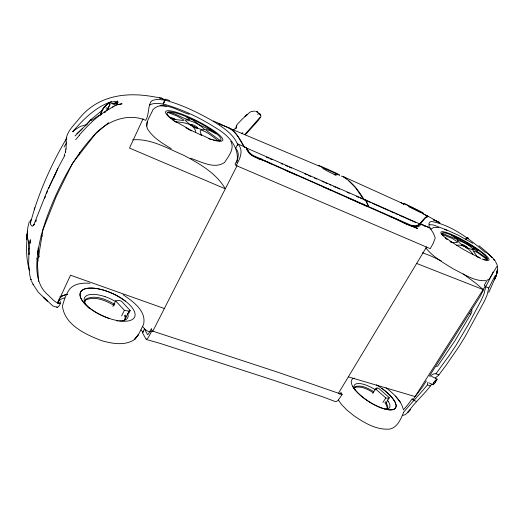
<?xml version="1.0" encoding="UTF-8"?>
<svg xmlns="http://www.w3.org/2000/svg" width="524" height="524" viewBox="0 0 524 524"><rect width="100%" height="100%" fill="white"/><g stroke="black" fill="none" stroke-linecap="round" stroke-linejoin="round"><path stroke-width="0.79" d="M28.827 242.573L29.089 253.446M28.663 263.899L28.886 253.302M100.818 114.939L100.844 113.61M235.977 128.629L237.038 124.568L242.271 119.072L249.621 112.477L251.225 111.533L254.592 111.121M29.089 240.601L29.095 249.064M236.841 162.538C239.861 147.886 229.008 135.788 217.303 128.806C200.653 118.083 182.522 109.293 163.383 104.027M79.569 154.77L79.641 152.477M66.037 142.037C65.592 132.428 73.537 125.793 78.914 118.941C97.896 94.949 127.273 91.562 155.445 97.104L159.748 97.66M66.083 149.386L66.286 141.886M65.841 148.836L65.284 152.058M171.237 148.678C162.401 143.229 152.772 137.76 147.316 128.577C144.971 121.83 150.774 115.811 152.812 109.798C162.23 99.449 178.92 111.54 189.23 114.258M146.674 126.186L147.218 121.771M66.528 139.829L66.751 138.257M403.434 412.873C400.69 419.148 397.434 427.401 389.876 429.058C376.448 430.289 364.193 422.75 353.543 415.48L346.711 409.866L341.321 404.253L338.406 400.041M497.335 270.843L495.901 276.272L488.748 292.536M26.921 235.879L27.687 231.156L26.429 239.468L27.929 226.872L29.246 221.79M30.097 242.887L30.615 239.763L30.248 242.632L30.189 241.761L30.706 243.195M495.016 275.879L488.807 288.03L486.999 295.287L484.412 301.13L465.214 336.428L459.089 346.416L445.596 365.916L438.536 375.341L435.241 378.014M86.296 124.817L91.143 119.4L102.219 110.328M65.566 152.68L65.814 151.475M497.453 270.849L496.949 273.253L497.721 269.952M58.616 299.957L58.125 302.165L58.845 303.73M422.082 224.947L419.862 223.977L419.803 224.331L425.809 217.591L428.422 216.608L427.767 216.222M30.7 222.15C38.593 192.596 51.326 164.281 66.803 137.963M124.548 320.308L125.295 317.406L124.332 315.435M386.09 403.015L389.201 397.578L378.99 388.605L377.038 387.95L375.538 388.887L372.728 393.445M236.01 127.352L236.56 125.518M34.224 209.456L34.754 207.701M64.157 155.785L64.884 153.617M496.634 271.982C498.239 268.602 497.708 264.489 495.357 261.587M35.704 221.914L36.398 220.001M110.119 104.44L108.134 108.468L104.807 112.49M433.158 383.529L432.942 384.551L434.501 383.365M84.508 302.296L85.32 300.206C94.759 295.569 105.868 300.638 114.239 305.499M44.547 198.544L45.431 196.29M257.801 114.533L258.031 113.944M496.87 266.493L489.292 279.063L487.883 280.012M492.206 273.921L492.999 271.963M46.603 193.284L47.501 191.201M48.693 188.417L50.487 184.245M50.802 183.551L58.55 167.032L64.806 155.405M386.784 409.29L387.891 406.827L386.417 402.93L385.461 401.777M386.457 409.63L387.295 407.777L385.828 403.873L384.871 402.72M491.944 274.569L485.755 286.759L483.973 294.029L481.392 299.879L468.214 324.749L456.07 345.264L449.579 355.017L435.903 373.795C433.721 373.389 431.743 374.739 430.381 376.311M57.398 303.481L70.517 275.198L164.353 308.525M143.104 118.732L129.5 148.069L225.307 188.81C216.104 172.986 199.487 163.658 183.813 155.314C167.634 148.488 150.886 138.349 132.742 139.829M159.519 98.053L161.137 98.014L164.916 100.176L163.075 104.099C158.576 103.293 153.597 102.684 149.471 105.108M164.916 100.176L163.095 104.047L165.171 100.208C182.228 104.748 198.223 112.627 213.464 121.398C222.772 127.339 233.252 133.738 237.627 144.408M53.389 178.533L54.365 176.49M112.883 306.54L115.634 300.894L118.856 300.331L121.43 301.195L130.188 310.503L128.793 313.326M121.581 315.959L124.385 310.267L115.634 300.894M125.531 318.297L129.042 311.21L130.188 310.503M339.775 394.421L340.967 392.45L342.126 394.5L337.908 400.572L335.799 401.764L322.607 396.773L272.637 379.952L160.285 343.449L146.281 339.46L142.652 333.172L143.15 331.548M142.6 332.661L144.447 328.98L147.565 334.639L148.541 333.834L151.429 328.555L151.94 330.873L148.161 337.711L146.281 339.46M389.352 216.301C398.967 219.091 407.665 227.364 418.041 226.807L419.783 225.706L421.001 224.128L430.086 227.966L433.531 233.508L435.254 237.975L433.224 243.352L430.243 248.671L236.082 165.492C239.927 159.054 244.033 150.44 237.909 144.015L237.248 145.299M57.889 168.59L47.33 190.671L33.916 224.534M152.648 331.509L237.077 165.695M55.059 175.088L55.793 173.66M470.742 314.217L471.862 311.813L471.718 309.448M59.199 303.586L60.352 301.555L60.384 303.612L59.225 305.767L57.463 307.464L52.839 305.957L38.278 292.281L32.606 283.628M403.31 204.72L403.984 203.489L408.53 205.591M487.313 279.823L484.281 285.325L485.755 286.759L488.807 288.03M433.741 382.527L432.778 384.767L434.475 383.483L436.885 379.317L435.313 380.47M101.617 111.638L102.992 109.293M338.432 393.301L426.641 246.863M354.1 388.775L355.475 386.502C361.933 384.852 368.352 388.435 373.756 391.651M412.892 399.976L485.329 286.111M465.757 239.802L466.917 237.922L468.725 238.374M64.046 147.015L66.463 143.111M465.397 239.547L466.543 237.686L468.351 238.145M376.239 389.247L377.038 387.95M382.92 402.504L385.782 397.919L388.952 398.45M388.389 398.882L389.201 397.578M426.333 380.941L422.429 387.072L415.132 396.57L348.336 376.861M429.366 376.173L479.892 296.813L483.862 289.255L483.2 289.582L416.652 263.454M57.797 302.204L58.59 300.973L61.256 299.139L64.563 297.842M33.189 225.687L34.145 224.22L33.418 225.3M59.002 299.361C60.666 296.204 64.373 294.77 67.734 294.206M100.267 115.424L99.272 115.175L99.639 115.568M435.306 382.461L437.049 379.101L431.606 376.37M259.878 117.474L245.075 134.288M433.649 382.572L434.494 381.374M117.586 103.392L115.647 105.763M408.831 411.085C415.676 401.417 424.892 393.806 431.756 384.144M107.25 110.59L108.658 108.71M427.407 382.625L427.42 384.878C419.639 394.389 411.117 403.179 403.303 412.637M31.289 279.665L31.054 279.967L30.883 279.312M241.826 133.718L242.769 132.559M419.541 224.501L422.108 221.449M419.58 224.436L422.141 221.39M33.955 225.084L32.278 226.283L30.503 224.462L30.156 220.918L30.556 220.001L31.702 219.759M75.711 139.692L79.451 135.205M434.52 381.42L437.049 379.101M79.196 135.33C86.892 126.323 95.361 117.815 105.344 111.35M86.309 124.686L91.143 119.4M75.05 135.958L82.248 128.891M403.251 409.951L407.587 405.059L412.27 398.646L413.449 400.369L416.482 401.377M104.846 106.824L106.85 104.689M76.818 133.758L87.266 123.992M410.685 409.408L407.508 412.467L409.951 410.168M476.585 251.232L477.724 250.171L472.838 247.865L474.043 249.247L486.947 258.45M422.534 213.36L427.99 216.379L426.222 216.857L424.591 218.108L419.442 224.161L419.455 223.8L417.49 225.399L415.905 225.883L410.849 225.196L368.909 206.725L365.752 200.057L364.036 199.67C358.848 190.605 352.03 182.267 343.207 176.568M247.348 114.468L244.957 116.629L247.426 114.389M419.862 223.977L418.152 225.693C412.395 227.881 406.657 223.493 401.45 221.639M245.284 134.799L258.168 120.599L260.873 116.806L260.703 114.71L256.57 111.494M408.425 411.89L405.163 414.726L402.38 415.486M108.566 122.655L95.623 133.679L72.528 163.265L56.212 196.526L42.903 229.925L37.433 263.48L38.566 281.322M233.16 130.129L236.023 127.902M91.13 120.743L99.272 115.175M108.291 109.68L116.361 104.793L118.031 102.075L117.252 100.883M430.754 229.263L433.806 227.37L438.66 227.403M105.887 108.291L107.171 107.544M112.601 107.06L113.95 106.293M122.983 320.891L124.922 319.895L125.852 316.28L125.21 314.97M430.086 227.966L427.132 226.859M190.736 124.902L191.941 124.974M219.497 140.917L220.263 140.589L206.115 130.266L205.572 129.336L209.79 130.548L216.137 133.889M107.787 103.942L108.966 103.438L109.627 103.752L109.621 104.872L107.8 108.566A6.923 1.926 -52.8 0 1 104.473 112.529M111.514 101.571C95.623 106.955 83.316 119.328 72.646 131.812L74.526 130.024L80.264 126.454L86.336 124.633M228.923 127.987C236.409 131.786 239.966 140.255 244.236 147.061M59.946 296.676L65.808 294.606L67.295 294.567M229.27 128.131L318.703 165.898M255.443 111.357L255.784 111.258M108.71 102.566L115.896 101.302L117.14 101.473L117.887 102.625M170.228 117.848L171.486 117.54L175.337 119.387M117.029 104.761L122.066 103.791L116.937 104.761M354.892 387.452C361.35 385.788 367.776 389.371 373.18 392.581M456.653 245.206C463.393 244.249 469.491 248.893 472.897 254.337M429.261 224.658L433.499 224.999L443.114 228.621M485.748 280.648C474.194 281.467 463.989 274.104 454.026 269.323C444.024 263.166 433.269 257.271 425.829 247.957M159.84 98.132L161.431 98.086L165.171 100.208C160.593 99.58 155.497 98.578 151.312 101.139C147.532 106.758 149.432 114.468 145.659 120.323C126.631 112.044 104.283 122.19 91.982 137.583C76.157 154.993 64.531 175.763 55.04 197.175C46.158 217.257 38.763 238.387 37.001 260.415C36.064 272.428 37.761 285.849 47.265 294.292C51.398 297.724 54.568 303.003 60.384 303.612M451.675 242.612L456.738 242.527L457.766 242.023L452.435 238.544L442.053 234.313L441.935 233.704M168.951 112.26C176.09 113.38 182.378 118.64 189.459 119.819L189.308 118.948L186.741 117.245M175.861 121.817C183.125 122.393 194.299 123.376 195.812 132.231M436.453 366.492L437.743 365.975L454.963 340.738L470.663 314.321L469.484 313.201M166.377 106.267L160.108 105.638M89.899 283.314C83.041 282.75 75.129 283.36 70.065 288.593C66.221 293.656 63.987 300.042 62.435 306.232C64.865 325.168 85.87 334.567 101.649 340.685C111.736 343.469 123.494 345.814 133.148 340.443C138.519 336.657 140.504 329.93 143.569 324.441C146.668 310.837 132.696 301.241 123.029 294.671M150.774 331.803C147.323 331.764 144.591 329.334 142.764 326.603M363.951 199.651L365.379 199.893L368.523 206.561L252.823 155.373L249.411 152.582L246.562 148.082M172.376 119.138L183.236 120.5L184.153 120.147L177.02 115.974L167.975 112.477M258.633 158.896L261.771 159.466L260.677 158.451M258.823 113.512L260.114 114.062M341.327 176.11L342.971 176.431L346.521 179.025M124.385 310.267L129.042 311.21M426.608 215.783L427.938 216.176M466.465 247.97L466.923 248.107M462.489 244.911L461.729 245.042M151.94 330.873L278.657 372.512L342.126 394.5M165.106 99.134L169.75 100.549M473.192 247.105L465.305 243.221L453.47 236.258M195.478 127.974L196.245 128.236M200.188 134.229L208.945 138.46M427.42 384.878L430.42 385.939M435.903 373.795L438.922 374.876M422.442 252.771L430.237 255.692L441.319 260.867M190.35 158.196C200.718 161.431 214.198 169.599 224.527 162.486C228.287 156.525 235.06 148.724 230.77 141.297M411.707 226.191L417.49 228.464L410.161 225.3M439.256 222.228L433.197 219.733L437.815 221.868M444.68 229.067L458.12 235.093L472.877 243.378M41.036 235.374L42.496 235.977M219.491 123.978L229.014 127.994L213.379 120.992M185.941 127.869L191.365 130.948M324.605 167.857L318.356 165.322L322.542 167.693L339.657 175.219L336.493 173.254L325.319 168.171M266.225 157.135L268.458 158.104M269.945 158.746L272.179 159.709M281.106 163.58L282.593 164.222M285.573 165.512L287.8 166.475M289.294 167.117L291.521 168.086M304.87 173.876L307.097 174.839M308.577 175.488L310.798 176.45M314.505 178.062L316.732 179.025M333.945 174.499L335.989 175.396M246.712 148.115L365.235 199.814M424.021 225.792L425.829 226.578M321.926 181.284L324.146 182.254M325.633 182.896L327.114 183.544M329.341 184.513L330.821 185.155M333.788 186.452L336.015 187.422M337.495 188.064L339.722 189.033M271.327 163.966C263.258 158.7 248.887 158.615 246.051 147.467L237.909 144.015L235.741 148.279C239.985 153.093 238.348 159.126 235.086 163.888L236.082 165.492M110.02 102.678L115.909 105.245M347.098 192.256L349.298 193.225M356.621 196.434L358.822 197.397M360.283 198.046L362.484 199.009M286.248 170.569L331.391 190.454M343.279 176.575L403.65 203.941M365.752 200.057L419.455 223.8M364.036 199.67L370.71 202.624M372.197 203.279L381.099 207.209M381.839 207.537L388.448 210.458M389.921 211.107L394.323 213.058M395.79 213.707L397.998 214.676M399.478 215.331L415.748 222.523M296.25 175.009L252.81 155.811L249.771 153.702L246.182 147.912M323.315 186.95L400.749 221.331M421.001 224.128L426.451 226.558M348.146 197.921L367.927 206.731M442.21 233.311L457.865 239.723L455.893 237.87L451.315 235.342M189.721 118.522L192.786 119.944L198.609 124.437L212.122 130.889L214.29 132.428M443.749 228.916L446.913 230.383M200.902 134.95L191.555 130.542L175.16 121.247M479.899 257.821C467.847 252.326 456.299 245.671 445.701 237.713M229.322 128.111C236.953 132.14 240.523 140.812 244.937 147.781M409.159 205.893L419.062 210.779M218.554 123.468L221.613 124.981M428.684 382.716L432.778 384.767M400.808 202.572L404.155 204.255M422.514 213.445L427.388 216.019M419.698 211.107L423.123 213.058L403.984 203.489M101.78 114.212L101.139 113.872L101.165 112.739L102.986 109.064A6.93 1.932 -52.8 0 1 107.787 103.942M476.729 256.229L480.737 258.443M428.337 216.399L440.075 223.014M110.086 103.202L109.359 102.802C105.147 105.029 101.204 109.582 100.68 114.415M408.458 206.574L421.375 212.934L420.995 212.606M450.64 241.571L452.52 242.736M322.836 168.499C326.95 170.857 333.546 174.741 337.089 174.82M256.4 111.402L257.821 112.568L257.12 111.756M114.782 304.385C106.411 299.531 95.309 294.449 85.864 299.06L84.515 302.538L85.078 303.868M465.22 246.3L466.917 247.518M258.876 113.656L259.531 114.081M473.781 247.492L475.543 248.651M463.17 273.908L476.159 283.477L483.2 289.582M386.011 387.727C393.039 393.373 400.86 399.897 403.153 408.969M478.929 245.671L486.089 251.651L492.043 257.631M485.951 252.155L490.981 256.216L495.219 260.651M217.27 140.098C212.233 136.253 207.183 131.701 200.941 130.044L200.161 131.085L201.367 135.598M487.11 259.635L478.026 252.922L472.89 250.518L477.587 257.186M196.677 127.358L197.129 127.738M375.538 388.887L385.782 397.919M348.951 180.983L355.501 187.618L363.617 199.375M43.099 297.075L47.337 301.117L43.584 297.54M485.27 252.391C469.668 239.16 451.701 225.078 431.206 221.41L429.641 222.248L428.959 223.61L429.254 228.019M142.856 332.006L141.1 329.93M56.775 306.691L57.463 307.464M493.477 259.301L494.42 260.448M395.417 396.052L400.533 402.491M32.94 284.034L33.438 284.735M363.761 204.026L364.468 205.362M260.107 114.717L260.467 115.45M31.473 280.759L32.344 283.052M36.837 258.136L37.898 261.07M28.669 267.757L29.639 270.731M38.946 256.845L37.708 250.898M28.82 267.928C25.977 257.14 26.2 245.854 27.399 234.85L27.438 237.162L28.787 243.149M30.53 278.296L29.56 273.967L28.63 263.991M39.051 256.963L37.997 250.636M38.684 257.107L37.735 251.559M38.769 254.343L38.082 247.996M28.741 248.612L29.075 254.788M30.765 278.775L30.818 279.914M354.368 378.138A25.997 9.085 32.7 0 0 356.89 391.854A25.997 9.085 32.7 0 0 382.73 408.347A25.997 9.085 32.7 0 0 394.061 400.375M376.402 384.865A25.997 9.085 32.7 0 1 381.819 388.415A25.997 9.091 32.7 0 1 394.048 400.447M394.71 408.825A25.997 9.091 32.7 0 1 373.92 404.58A25.997 9.091 32.7 0 1 352.796 386.588M355.338 390.563A20.77 7.329 32.7 0 1 355.521 384.138A20.764 7.329 32.7 0 1 375.498 389.836M387.21 399.95A20.764 7.329 32.7 0 1 388.33 401.554M381.8 388.343A25.99 9.085 32.7 0 1 394.723 408.753M388.389 401.613A20.77 7.329 32.7 0 1 385.14 409.179M89.08 307.752A29.671 12.203 24.5 0 1 87.469 288.331M89.152 307.706A29.671 12.203 24.5 0 0 128.819 320.826A29.665 12.203 24.5 0 0 125.518 301.208M87.547 288.344A29.671 12.203 24.5 0 1 125.524 301.261M127.771 313.516A23.698 9.838 24.5 0 1 119.636 320.996M118.188 320.963A23.698 9.838 24.5 0 1 116.754 320.858M105.095 296.689A23.698 9.838 24.5 0 1 115.444 301.424M125.413 301.176A29.671 12.203 24.5 0 0 95.643 288.377A29.671 12.203 24.5 0 0 80.041 294.986A29.671 12.203 24.5 0 0 89.106 307.693A29.671 12.203 24.5 0 0 109.699 318.599M104.997 296.643A23.698 9.838 24.5 0 0 84.154 300.069A23.698 9.838 24.5 0 0 89.132 308.243M174.702 121.372A31.859 5.843 26.7 0 1 171.833 119.282M171.165 118.765A31.859 5.843 26.7 0 1 165.794 113.164A31.859 5.843 26.7 0 1 189.727 117.396A31.859 5.843 26.7 0 1 210.347 128.432M210.445 128.459A31.853 5.843 26.7 0 1 213.314 140.072M212.024 139.698A31.853 5.843 26.7 0 1 208.5 138.539M176.103 122.243A29.979 5.509 26.7 0 1 173.038 120.022M170.975 118.358A29.979 5.509 26.7 0 1 175.566 112.915A29.979 5.509 26.7 0 1 209.286 128.603M171.322 118.66A25.427 4.821 26.7 0 1 173.614 118.883A25.427 4.821 26.7 0 1 174.839 119.118M209.371 128.635A29.973 5.509 26.7 0 1 208.428 138.441M194.26 126.965A3.753 0.688 26.7 0 1 191.273 124.411A3.753 0.688 26.7 0 1 196.985 127.057A3.753 0.688 26.7 0 1 194.849 127.24M451.275 242.435A27.648 4.264 30.1 0 1 449.978 241.512M446.979 239.245A27.648 4.264 30.1 0 1 445.217 237.798M443.173 235.931A27.648 4.264 30.1 0 1 453.424 235.276A27.648 4.264 30.1 0 1 485.309 254.933M485.407 254.965A27.648 4.264 30.1 0 1 488.361 260.343A27.648 4.264 30.1 0 1 486.161 260.304M485.532 260.179A27.648 4.264 30.1 0 1 483.285 259.55M447.11 239.298A26.017 4.022 30.1 0 1 453.633 236.016A26.017 4.022 30.1 0 1 482.231 253.184A26.017 4.022 30.1 0 1 482.001 259M463.268 245.828A3.262 0.504 30.1 0 1 462.496 244.518A3.262 0.504 30.1 0 1 466.832 246.955A3.262 0.504 30.1 0 1 466.091 247.413M497.23 271.858L495.901 276.272L497.23 271.858M495.01 278.375L494.459 279.809L495.953 275.899L495.01 278.375M135.592 338.209L134.655 339.401L138.474 334.548L135.592 338.209M473.277 249.489L473.048 249.765C467.264 248.337 461.323 245.081 457.419 240.582L457.688 240.326C463.465 241.793 469.327 245.022 473.277 249.489M204.294 129.618L203.784 129.906C197.096 128.825 190.415 125.478 185.581 120.73L185.516 120.127L186.086 119.872C192.727 121.011 199.323 124.306 204.177 128.996L204.294 129.618M115.228 102.887L112.758 103.739L117.186 102.809L115.228 102.887"/></g></svg>
